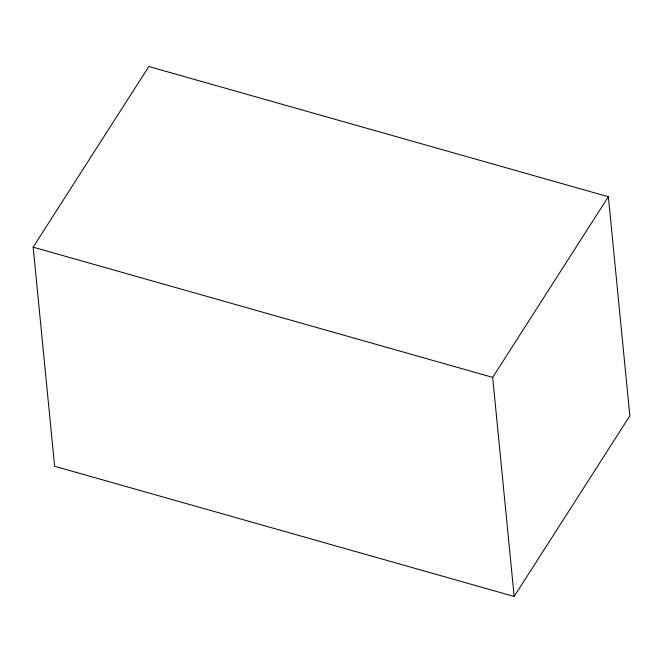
<?xml version="1.0" encoding="UTF-8"?>
<svg xmlns="http://www.w3.org/2000/svg" width="663" height="663" viewBox="0 0 663 663"><rect width="100%" height="100%" fill="white"/><g stroke="black" fill="none" stroke-linecap="round" stroke-linejoin="round"><path stroke-width="0.99" d="M33.15 247.166L148.844 66.532L608.369 196.737L629.85 415.834L514.156 596.468L54.631 466.263L33.15 247.166L492.684 377.371L514.156 596.468M492.684 377.371L608.369 196.737"/></g></svg>
